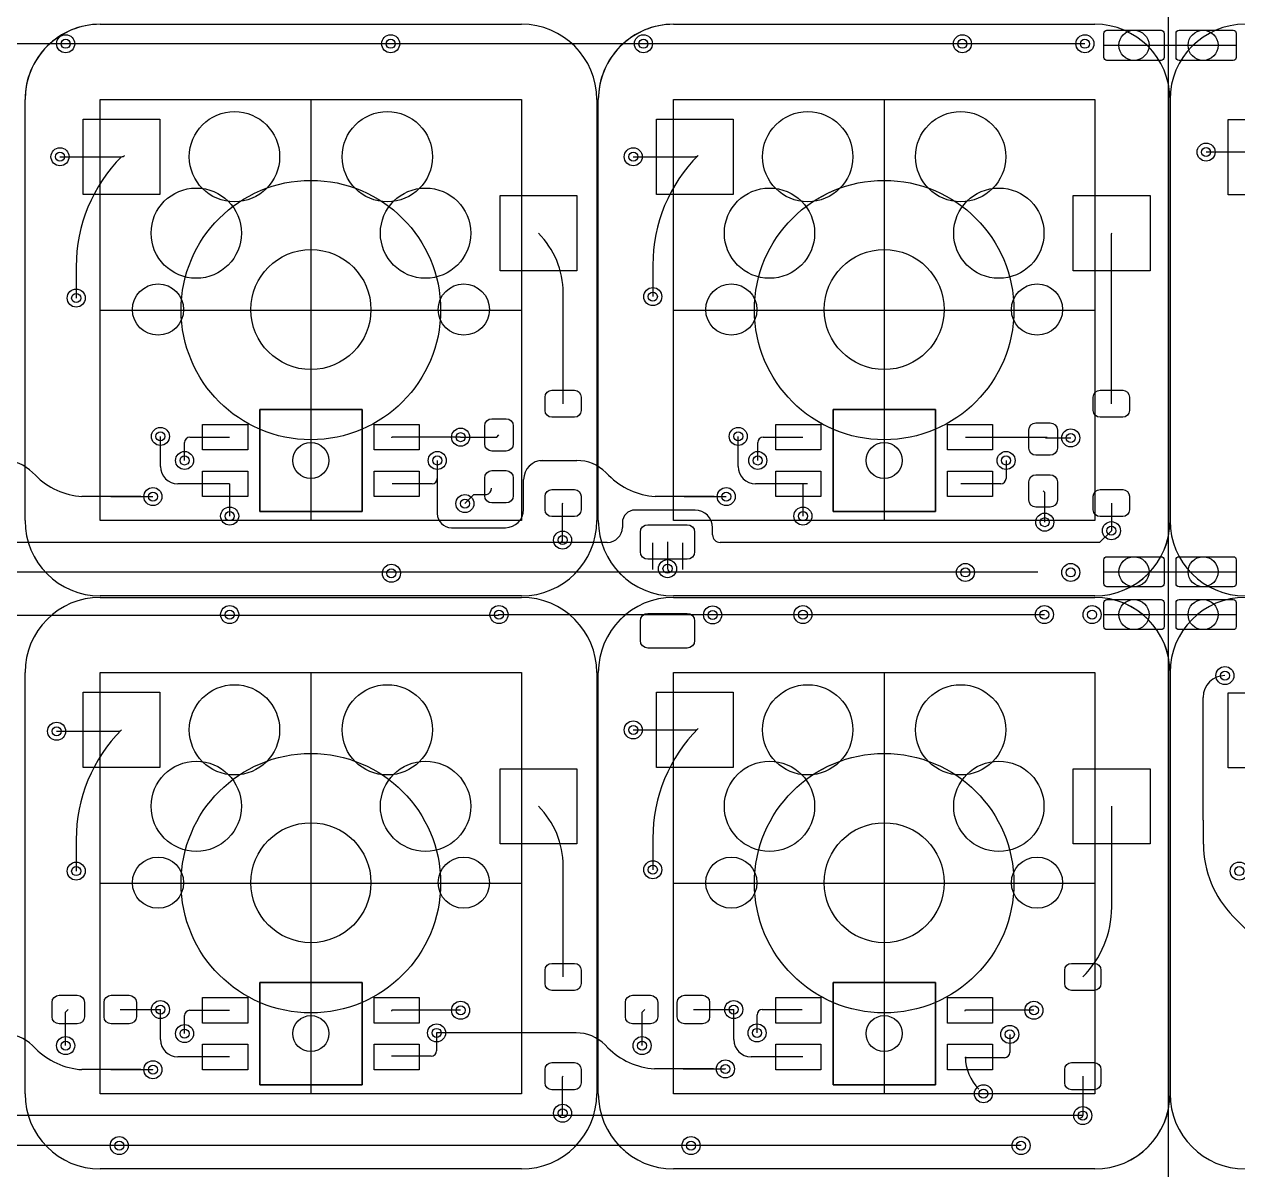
# Model space of a CAD drawing. Header units: millimetres. Extents: x -171 to 83, y -111 to 20.
# Drawn here: x -47.57 to -7.25, y -47.63 to -9.55 of the extents above; entities that cross this region are included whole.
import ezdxf

# ---------------------------------------------------------------- set-up
doc = ezdxf.new("R2010")
doc.units = ezdxf.units.MM
for name, color, linetype, lineweight, true_color in [('livello 4', 18, 'Continuous', 25, 0x000000), ('livello 5', 18, 'Continuous', 25, 0x000000), ('livello 6', 18, 'Continuous', 25, 0x000000), ('livello 7', 1, 'Continuous', 25, 0xff0000)]:
    doc.layers.add(name, color=color, linetype=linetype, lineweight=lineweight, true_color=true_color)

msp = doc.modelspace()

# ---------------------------------------------------------------- linework, layer by layer
at = {"layer": 'livello 4', "color": 133, "true_color": 0x37cbcb, "flags": 128}
for points in [[(-9.3, -9.85005), (-9.2924, -9.81175), (-9.2707, -9.77935), (-9.2383, -9.75765), (-9.2, -9.75005), (-7.4, -9.75005), (-7.3617, -9.75765), (-7.3293, -9.77935), (-7.3076, -9.81175), (-7.3, -9.85005), (-7.3, -10.65005), (-7.3076, -10.68835), (-7.3293, -10.72075), (-7.3617, -10.74245), (-7.4, -10.75005), (-9.2, -10.75005), (-9.2383, -10.74245), (-9.2707, -10.72075), (-9.2924, -10.68835), (-9.3, -10.65005), (-9.3, -9.85005)], [(-5.015, -12.72015), (-5.015, -15.22025), (-7.565, -15.22025), (-7.565, -12.72015), (-5.015, -12.72015)], [(-6.7004, -13.80015), (-8.3, -13.80015)], [(-9.3, -27.35005), (-9.2924, -27.31175), (-9.2707, -27.27935), (-9.2383, -27.25765), (-9.2, -27.25005), (-7.4, -27.25005), (-7.3617, -27.25765), (-7.3293, -27.27935), (-7.3076, -27.31175), (-7.3, -27.35005), (-7.3, -28.15005), (-7.3076, -28.18835), (-7.3293, -28.22075), (-7.3617, -28.24245), (-7.4, -28.25005), (-9.2, -28.25005), (-9.2383, -28.24245), (-9.2707, -28.22075), (-9.2924, -28.18835), (-9.3, -28.15005), (-9.3, -27.35005)], [(-9.3, -28.77285), (-9.2924, -28.73465), (-9.2707, -28.70215), (-9.2383, -28.68055), (-9.2, -28.67285), (-7.4, -28.67285), (-7.3617, -28.68055), (-7.3293, -28.70215), (-7.3076, -28.73465), (-7.3, -28.77285), (-7.3, -29.57285), (-7.3076, -29.61115), (-7.3293, -29.64355), (-7.3617, -29.66525), (-7.4, -29.67285), (-9.2, -29.67285), (-9.2383, -29.66525), (-9.2707, -29.64355), (-9.2924, -29.61115), (-9.3, -29.57285), (-9.3, -28.77285)], [(-5.015, -31.77035), (-5.015, -34.27035), (-7.565, -34.27035), (-7.565, -31.77035), (-5.015, -31.77035)], [(-8.4, -36.00005), (-8.4, -31.92455)], [(-8.3921, -36.80005), (-8.3921, -36.00795)], [(-6.4, -40.20005), (-7.3966, -39.20345)]]:
    msp.add_lwpolyline(points, dxfattribs=at)
for points in [[(-7.6755, -31.20005, 0.41421356), (-8.4, -31.92455)], [(-8.3921, -36.00795, 0.41421356), (-8.4, -36.00005)], [(-8.3921, -36.80005, 0.19890669), (-7.3966, -39.20345)]]:
    msp.add_lwpolyline(points, format="xyb", dxfattribs=at)
at = {"layer": 'livello 4', "color": 250, "true_color": 0x121212}
for centre in [(-8.3, -13.80015), (-7.6755, -31.20005), (-7.2, -37.70005)]:
    msp.add_circle(centre, 0.3, dxfattribs=at)
at = {"layer": 'livello 4', "color": 18, "true_color": 0x000000}
for centre in [(-8.3, -13.80015), (-7.6755, -31.20005), (-7.2, -37.70005)]:
    msp.add_circle(centre, 0.15, dxfattribs=at)
at = {"layer": 'livello 5', "color": 250, "true_color": 0x3d3d3d, "flags": 128}
for points in [[(-45.048, -9.5502, 0.41422528), (-47.548, -12.0501)], [(-45.048, -9.5503, 0.41421356), (-47.548, -12.0503)], [(-28.5491, -12.0501, 0.41421356), (-31.049, -9.5502)], [(-28.549, -12.0503, 0.41421356), (-31.049, -9.5503)], [(-25.9985, -9.5503, 0.41421356), (-28.4985, -12.0503)], [(-25.998, -9.5502, 0.41422528), (-28.498, -12.0501)], [(-25.998, -9.5503, 0.41421356), (-28.498, -12.0503)], [(-9.4995, -12.0503, 0.41421356), (-11.9995, -9.5503)], [(-6.9995, -9.5503, 0.41421356), (-9.4995, -12.0503)], [(-47.548, -26.05, 0.41421356), (-45.048, -28.55)], [(-31.049, -28.55, 0.41421356), (-28.549, -26.05)], [(-28.4985, -26.05, 0.41421356), (-25.9985, -28.55)], [(-28.498, -26.05, 0.41421356), (-25.998, -28.55)], [(-11.9995, -28.55, 0.41421356), (-9.4995, -26.05)], [(-11.999, -28.55, 0.41421356), (-9.499, -26.05)], [(-9.4995, -26.05, 0.41421356), (-6.9995, -28.55)], [(-45.048, -28.6003, 0.41421356), (-47.548, -31.1003)], [(-45.048, -28.6003, 0.41421356), (-47.548, -31.1003)], [(-28.549, -31.1003, 0.41421356), (-31.049, -28.6003)], [(-28.549, -31.1003, 0.41421356), (-31.049, -28.6003)], [(-25.9985, -28.6003, 0.41421356), (-28.4985, -31.1003)], [(-25.998, -28.6003, 0.41421356), (-28.498, -31.1003)], [(-25.998, -28.6003, 0.41421356), (-28.498, -31.1003)], [(-9.4995, -31.1003, 0.41421356), (-11.9995, -28.6003)], [(-9.499, -31.1003, 0.41421356), (-11.999, -28.6003)], [(-9.499, -31.1003, 0.41421356), (-11.999, -28.6003)], [(-6.9995, -28.6003, 0.41421356), (-9.4995, -31.1003)], [(-47.548, -45.1, 0.41421356), (-45.048, -47.6)], [(-31.049, -47.6, 0.41421356), (-28.549, -45.1)], [(-28.4985, -45.1, 0.41421356), (-25.9985, -47.6)], [(-28.498, -45.1, 0.41421356), (-25.998, -47.6)], [(-11.9995, -47.6, 0.41421356), (-9.4995, -45.1)], [(-11.999, -47.6, 0.41421356), (-9.499, -45.1)], [(-9.4995, -45.1, 0.41421356), (-6.9995, -47.6)]]:
    msp.add_lwpolyline(points, format="xyb", dxfattribs=at)
for points in [[(-45.048, -9.5503), (-31.049, -9.5503)], [(-25.9985, -9.5503), (-11.9995, -9.5503)], [(-25.998, -9.5503), (-11.999, -9.5503)], [(-47.548, -26.05), (-47.548, -12.0503)], [(-45.048, -12.0501), (-31.049, -12.0501)], [(-45.048, -12.0503), (-31.049, -12.0503)], [(-45.048, -26.05), (-45.048, -12.0503)], [(-38.0485, -12.0501), (-38.0485, -26.0501)], [(-31.049, -12.0503), (-31.049, -26.05)], [(-28.549, -12.0503), (-28.549, -26.05)], [(-28.4985, -26.05), (-28.4985, -12.0503)], [(-28.498, -26.05), (-28.498, -12.0503)], [(-25.9985, -26.05), (-25.9985, -12.0503)], [(-25.9985, -12.0503), (-11.9995, -12.0503)], [(-25.998, -12.0501), (-11.999, -12.0501)], [(-25.998, -26.05), (-25.998, -12.0503)], [(-25.998, -12.0503), (-11.999, -12.0503)], [(-18.999, -12.0501), (-18.999, -26.0501)], [(-18.9985, -12.0501), (-18.9985, -26.0501)], [(-11.9995, -12.0503), (-11.9995, -26.05)], [(-11.999, -12.0503), (-11.999, -26.05)], [(-9.4995, -12.0503), (-9.4995, -26.05)], [(-9.4995, -26.05), (-9.4995, -12.0503)], [(-9.499, -12.0503), (-9.499, -26.05)], [(-45.048, -19.0501), (-31.049, -19.0501)], [(-45.048, -19.0501), (-31.049, -19.0501)], [(-25.9985, -19.0501), (-11.9995, -19.0501)], [(-25.998, -19.0501), (-11.999, -19.0501)], [(-25.998, -19.0501), (-11.999, -19.0501)], [(-31.049, -26.05), (-45.048, -26.05)], [(-11.9995, -26.05), (-25.9985, -26.05)], [(-11.999, -26.05), (-25.998, -26.05)], [(-31.049, -28.55), (-45.048, -28.55)], [(-45.048, -28.6003), (-31.049, -28.6003)], [(-45.048, -28.6003), (-31.049, -28.6003)], [(-11.9995, -28.55), (-25.9985, -28.55)], [(-25.9985, -28.6003), (-11.9995, -28.6003)], [(-11.999, -28.55), (-25.998, -28.55)], [(-25.998, -28.6003), (-11.999, -28.6003)], [(-25.998, -28.6003), (-11.999, -28.6003)], [(-47.548, -45.1), (-47.548, -31.1003)], [(-45.048, -31.1003), (-31.049, -31.1003)], [(-45.048, -45.1), (-45.048, -31.1003)], [(-45.048, -31.1003), (-31.049, -31.1003)], [(-38.0485, -31.1003), (-38.0485, -45.1003)], [(-31.049, -31.1003), (-31.049, -45.1)], [(-28.549, -31.1003), (-28.549, -45.1)], [(-28.4985, -45.1), (-28.4985, -31.1003)], [(-28.498, -45.1), (-28.498, -31.1003)], [(-25.9985, -45.1), (-25.9985, -31.1003)], [(-25.9985, -31.1003), (-11.9995, -31.1003)], [(-25.998, -31.1003), (-11.999, -31.1003)], [(-25.998, -45.1), (-25.998, -31.1003)], [(-25.998, -31.1003), (-11.999, -31.1003)], [(-18.999, -31.1003), (-18.999, -45.1003)], [(-18.9985, -31.1003), (-18.9985, -45.1003)], [(-11.9995, -31.1003), (-11.9995, -45.1)], [(-11.999, -31.1003), (-11.999, -45.1)], [(-9.4995, -45.1), (-9.4995, -31.1003)], [(-9.4995, -31.1003), (-9.4995, -45.1)], [(-9.499, -31.1003), (-9.499, -45.1)], [(-45.048, -38.1003), (-31.049, -38.1003)], [(-45.048, -38.1003), (-31.049, -38.1003)], [(-25.9985, -38.1003), (-11.9995, -38.1003)], [(-25.998, -38.1003), (-11.999, -38.1003)], [(-25.998, -38.1003), (-11.999, -38.1003)], [(-31.049, -45.1), (-45.048, -45.1)], [(-11.9995, -45.1), (-25.9985, -45.1)], [(-11.999, -45.1), (-25.998, -45.1)], [(-31.049, -47.6), (-45.048, -47.6)], [(-11.9995, -47.6), (-25.9985, -47.6)], [(-11.999, -47.6), (-25.998, -47.6)]]:
    msp.add_lwpolyline(points, dxfattribs=at)
at = {"layer": 'livello 5', "color": 250, "true_color": 0x2f2d31, "flags": 128}
for points in [[(-39.7485, -22.3502), (-36.3485, -22.3502)], [(-39.7485, -25.7501), (-39.7485, -22.3502)], [(-36.3485, -22.3502), (-39.7485, -22.3502)], [(-39.7485, -22.3502), (-39.7485, -25.7501)], [(-36.3485, -22.3502), (-36.3485, -25.7501)], [(-36.3485, -25.7501), (-36.3485, -22.3502)], [(-20.6985, -22.3502), (-17.2985, -22.3502)], [(-20.6985, -25.7501), (-20.6985, -22.3502)], [(-17.2985, -22.3502), (-20.6985, -22.3502)], [(-20.6985, -22.3502), (-20.6985, -25.7501)], [(-17.2985, -22.3502), (-17.2985, -25.7501)], [(-17.2985, -25.7501), (-17.2985, -22.3502)], [(-36.3485, -25.7501), (-39.7485, -25.7501)], [(-39.7485, -25.7501), (-36.3485, -25.7501)], [(-17.2985, -25.7501), (-20.6985, -25.7501)], [(-20.6985, -25.7501), (-17.2985, -25.7501)], [(-39.7485, -44.8003), (-39.7485, -41.4003)], [(-39.7485, -41.4003), (-36.3485, -41.4003)], [(-36.3485, -41.4003), (-39.7485, -41.4003)], [(-39.7485, -41.4003), (-39.7485, -44.8003)], [(-36.3485, -41.4003), (-36.3485, -44.8003)], [(-36.3485, -44.8003), (-36.3485, -41.4003)], [(-20.6985, -44.8003), (-20.6985, -41.4003)], [(-20.6985, -41.4003), (-17.2985, -41.4003)], [(-17.2985, -41.4003), (-20.6985, -41.4003)], [(-20.6985, -41.4003), (-20.6985, -44.8003)], [(-17.2985, -41.4003), (-17.2985, -44.8003)], [(-17.2985, -44.8003), (-17.2985, -41.4003)], [(-36.3485, -44.8003), (-39.7485, -44.8003)], [(-39.7485, -44.8003), (-36.3485, -44.8003)], [(-17.2985, -44.8003), (-20.6985, -44.8003)], [(-20.6985, -44.8003), (-17.2985, -44.8003)]]:
    msp.add_lwpolyline(points, dxfattribs=at)
at = {"layer": 'livello 5', "color": 250, "true_color": 0x3d3d3d}
for centre in [(-38.0485, -19.0501), (-18.999, -19.0501), (-18.9985, -19.0501), (-38.0485, -38.1003), (-18.999, -38.1003), (-18.9985, -38.1003)]:
    msp.add_circle(centre, 4.3114, dxfattribs=at)
at = {"layer": 'livello 6', "color": 133, "true_color": 0x37cbcb, "flags": 128}
for points in [[(-11.6985, -9.85), (-11.6909, -9.8117), (-11.6693, -9.7793), (-11.6368, -9.7576), (-11.5985, -9.75), (-9.7985, -9.75), (-9.7603, -9.7576), (-9.7278, -9.7793), (-9.7062, -9.8117), (-9.6985, -9.85), (-9.6985, -10.65), (-9.7062, -10.6883), (-9.7278, -10.7207), (-9.7603, -10.7424), (-9.7985, -10.75), (-11.5985, -10.75), (-11.6368, -10.7424), (-11.6693, -10.7207), (-11.6909, -10.6883), (-11.6985, -10.65), (-11.6985, -9.85)], [(-12.3302, -10.2), (-103.2985, -10.2)], [(-43.0635, -12.7037), (-43.0635, -15.2037), (-45.6135, -15.2037), (-45.6135, -12.7037), (-43.0635, -12.7037)], [(-24.0135, -12.7037), (-24.0135, -15.2037), (-26.5635, -15.2037), (-26.5635, -12.7037), (-24.0135, -12.7037)], [(-46.3866, -13.9537), (-44.3385, -13.9537)], [(-27.3366, -13.9537), (-25.2885, -13.9537)], [(-29.2135, -15.2436), (-29.2135, -17.7436), (-31.7635, -17.7436), (-31.7635, -15.2436), (-29.2135, -15.2436)], [(-10.1635, -15.2436), (-10.1635, -17.7436), (-12.7135, -17.7436), (-12.7135, -15.2436), (-10.1635, -15.2436)], [(-11.4485, -22.1648), (-11.4485, -16.5178)], [(-45.8485, -17.5991), (-45.8485, -18.6502)], [(-26.6866, -17.5528), (-26.6866, -18.6038)], [(-29.6672, -22.1648), (-29.6672, -18.4765)], [(-29.2922, -21.7148), (-29.2061, -21.7319), (-29.1331, -21.7807), (-29.0844, -21.8537), (-29.0672, -21.9398), (-29.0672, -22.3898), (-29.0844, -22.4759), (-29.1331, -22.5489), (-29.2061, -22.5976), (-29.2922, -22.6148), (-30.0422, -22.6148), (-30.1283, -22.5976), (-30.2013, -22.5489), (-30.2501, -22.4759), (-30.2672, -22.3898), (-30.2672, -21.9398), (-30.2501, -21.8537), (-30.2013, -21.7807), (-30.1283, -21.7319), (-30.0422, -21.7148), (-29.2922, -21.7148)], [(-11.0735, -21.7148), (-10.9874, -21.7319), (-10.9144, -21.7807), (-10.8657, -21.8537), (-10.8485, -21.9398), (-10.8485, -22.3898), (-10.8657, -22.4759), (-10.9144, -22.5489), (-10.9874, -22.5976), (-11.0735, -22.6148), (-11.8235, -22.6148), (-11.9097, -22.5976), (-11.9826, -22.5489), (-12.0314, -22.4759), (-12.0485, -22.3898), (-12.0485, -21.9398), (-12.0314, -21.8537), (-11.9826, -21.7807), (-11.9097, -21.7319), (-11.8235, -21.7148), (-11.0735, -21.7148)], [(-41.6485, -23.7001), (-41.6485, -22.8502), (-40.1485, -22.8502), (-40.1485, -23.7001), (-41.6485, -23.7001)], [(-35.9485, -23.7001), (-35.9485, -22.8502), (-34.4485, -22.8502), (-34.4485, -23.7001), (-35.9485, -23.7001)], [(-31.561, -22.6625), (-31.4702, -22.6806), (-31.3931, -22.7321), (-31.3416, -22.8091), (-31.3235, -22.9), (-31.3235, -23.5), (-31.3416, -23.5909), (-31.3931, -23.6679), (-31.4702, -23.7194), (-31.561, -23.7375), (-32.036, -23.7375), (-32.1269, -23.7194), (-32.204, -23.6679), (-32.2555, -23.5909), (-32.2735, -23.5), (-32.2735, -22.9), (-32.2555, -22.8091), (-32.204, -22.7321), (-32.1269, -22.6806), (-32.036, -22.6625), (-31.561, -22.6625)], [(-22.5985, -23.7001), (-22.5985, -22.8502), (-21.0985, -22.8502), (-21.0985, -23.7001), (-22.5985, -23.7001)], [(-16.8985, -23.7001), (-16.8985, -22.8502), (-15.3985, -22.8502), (-15.3985, -23.7001), (-16.8985, -23.7001)], [(-13.4797, -22.8001), (-13.3888, -22.8181), (-13.3118, -22.8696), (-13.2603, -22.9467), (-13.2422, -23.0376), (-13.2422, -23.6376), (-13.2603, -23.7284), (-13.3118, -23.8055), (-13.3888, -23.857), (-13.4797, -23.8751), (-13.9547, -23.8751), (-14.0456, -23.857), (-14.1226, -23.8055), (-14.1741, -23.7284), (-14.1922, -23.6376), (-14.1922, -23.0376), (-14.1741, -22.9467), (-14.1226, -22.8696), (-14.0456, -22.8181), (-13.9547, -22.8001), (-13.4797, -22.8001)], [(-43.0485, -24.2501), (-43.0485, -23.2501)], [(-42.0735, -23.2751), (-40.7485, -23.2751)], [(-33.0735, -23.2751), (-35.3485, -23.2751)], [(-33.0735, -23.2751), (-31.8737, -23.2751)], [(-31.8737, -23.2751), (-31.7985, -23.2)], [(-23.8485, -24.2501), (-23.8485, -23.2501)], [(-23.0235, -23.2751), (-21.6985, -23.2751)], [(-16.2985, -23.2751), (-13.5861, -23.2751)], [(-16.2985, -23.2751), (-13.7172, -23.2751)], [(-13.6427, -23.2997), (-12.7985, -23.2997)], [(-42.2485, -24.0501), (-42.2485, -23.4501)], [(-23.1985, -24.0501), (-23.1985, -23.4501)], [(-33.8485, -24.0501), (-33.8485, -24.6501)], [(-30.4302, -24.0557), (-29.2197, -24.0557)], [(-14.9485, -24.0501), (-14.9485, -24.6501)], [(-47.2057, -24.543), (-47.2985, -24.4501)], [(-41.6485, -25.2501), (-41.6485, -24.4001), (-40.1485, -24.4001), (-40.1485, -25.2501), (-41.6485, -25.2501)], [(-35.9485, -25.2501), (-35.9485, -24.4001), (-34.4485, -24.4001), (-34.4485, -25.2501), (-35.9485, -25.2501)], [(-31.561, -24.3875), (-31.4702, -24.4056), (-31.3931, -24.4571), (-31.3416, -24.5341), (-31.3235, -24.625), (-31.3235, -25.225), (-31.3416, -25.3159), (-31.3931, -25.3929), (-31.4702, -25.4444), (-31.561, -25.4625), (-32.036, -25.4625), (-32.1269, -25.4444), (-32.204, -25.3929), (-32.2555, -25.3159), (-32.2735, -25.225), (-32.2735, -24.625), (-32.2555, -24.5341), (-32.204, -24.4571), (-32.1269, -24.4056), (-32.036, -24.3875), (-31.561, -24.3875)], [(-28.1557, -24.543), (-28.2485, -24.4501)], [(-22.5985, -25.2501), (-22.5985, -24.4001), (-21.0985, -24.4001), (-21.0985, -25.2501), (-22.5985, -25.2501)], [(-16.8985, -25.2501), (-16.8985, -24.4001), (-15.3985, -24.4001), (-15.3985, -25.2501), (-16.8985, -25.2501)], [(-13.4797, -24.5251), (-13.3888, -24.5431), (-13.3118, -24.5946), (-13.2603, -24.6717), (-13.2422, -24.7626), (-13.2422, -25.3626), (-13.2603, -25.4534), (-13.3118, -25.5305), (-13.3888, -25.582), (-13.4797, -25.6001), (-13.9547, -25.6001), (-14.0456, -25.582), (-14.1226, -25.5305), (-14.1741, -25.4534), (-14.1922, -25.3626), (-14.1922, -24.7626), (-14.1741, -24.6717), (-14.1226, -24.5946), (-14.0456, -24.5431), (-13.9547, -24.5251), (-13.4797, -24.5251)], [(-40.7485, -24.8251), (-42.4735, -24.8251)], [(-40.7485, -24.8251), (-40.7485, -25.9)], [(-34.0235, -24.8251), (-35.3485, -24.8251)], [(-33.8485, -24.6501), (-33.8485, -25.8149)], [(-30.9802, -25.6832), (-30.9802, -24.6832)], [(-21.5485, -24.8251), (-23.2735, -24.8251)], [(-21.6985, -24.8251), (-21.6985, -25.9)], [(-15.1235, -24.8251), (-16.4485, -24.8251)], [(-44.6985, -25.2478), (-45.6566, -25.2478)], [(-44.6985, -25.2478), (-43.3042, -25.2478)], [(-43.7009, -25.2478), (-44.6985, -25.2478)], [(-43.6985, -25.2501), (-43.7009, -25.2478)], [(-32.9302, -25.4835), (-32.6293, -25.1826)], [(-32.6293, -25.1826), (-32.209, -25.1826)], [(-29.2922, -25.0148), (-29.2061, -25.0319), (-29.1331, -25.0807), (-29.0844, -25.1537), (-29.0672, -25.2398), (-29.0672, -25.6898), (-29.0844, -25.7759), (-29.1331, -25.8489), (-29.2061, -25.8976), (-29.2922, -25.9148), (-30.0422, -25.9148), (-30.1283, -25.8976), (-30.2013, -25.8489), (-30.2501, -25.7759), (-30.2672, -25.6898), (-30.2672, -25.2398), (-30.2501, -25.1537), (-30.2013, -25.0807), (-30.1283, -25.0319), (-30.0422, -25.0148), (-29.2922, -25.0148)], [(-25.6485, -25.2478), (-26.6066, -25.2478)], [(-24.6509, -25.2478), (-25.6485, -25.2478)], [(-25.6485, -25.2478), (-24.2542, -25.2478)], [(-24.6485, -25.2501), (-24.6509, -25.2478)], [(-13.661, -25.1188), (-13.7172, -25.0626)], [(-13.661, -26.1), (-13.661, -25.1188)], [(-11.0735, -25.0148), (-10.9874, -25.0319), (-10.9144, -25.0807), (-10.8657, -25.1537), (-10.8485, -25.2398), (-10.8485, -25.6898), (-10.8657, -25.7759), (-10.9144, -25.8489), (-10.9874, -25.8976), (-11.0735, -25.9148), (-11.8235, -25.9148), (-11.9097, -25.8976), (-11.9826, -25.8489), (-12.0314, -25.7759), (-12.0485, -25.6898), (-12.0485, -25.2398), (-12.0314, -25.1537), (-11.9826, -25.0807), (-11.9097, -25.0319), (-11.8235, -25.0148), (-11.0735, -25.0148)], [(-29.6859, -25.4835), (-29.6672, -25.4648)], [(-29.6859, -26.6955), (-29.6859, -25.4835)], [(-25.2842, -25.6978), (-27.2805, -25.6978)], [(-11.4485, -25.4648), (-11.4485, -26.3835)], [(-27.6986, -26.1159), (-27.6985, -26.2728)], [(-25.5485, -26.1835), (-25.4529, -26.2025), (-25.3718, -26.2567), (-25.3176, -26.3378), (-25.2985, -26.4335), (-25.2985, -27.0835), (-25.3176, -27.1792), (-25.3718, -27.2603), (-25.4529, -27.3145), (-25.5485, -27.3335), (-26.8485, -27.3335), (-26.9442, -27.3145), (-27.0253, -27.2603), (-27.0795, -27.1792), (-27.0985, -27.0835), (-27.0985, -26.4335), (-27.0795, -26.3378), (-27.0253, -26.2567), (-26.9442, -26.2025), (-26.8485, -26.1835), (-25.5485, -26.1835)], [(-33.3802, -26.2832), (-31.5802, -26.2832)], [(-24.6985, -26.5228), (-24.6985, -26.2835)], [(-11.4485, -26.3835), (-11.8379, -26.7728)], [(-28.1985, -26.7728), (-104.2985, -26.7728)], [(-26.6985, -26.7835), (-26.6985, -27.6707)], [(-26.1985, -26.7585), (-26.1985, -27.6457)], [(-25.6985, -26.7835), (-25.6985, -27.6707)], [(-11.8379, -26.7728), (-24.4485, -26.7728)], [(-11.6985, -27.35), (-11.6909, -27.3117), (-11.6693, -27.2793), (-11.6368, -27.2576), (-11.5985, -27.25), (-9.7985, -27.25), (-9.7603, -27.2576), (-9.7278, -27.2793), (-9.7062, -27.3117), (-9.6985, -27.35), (-9.6985, -28.15), (-9.7062, -28.1883), (-9.7278, -28.2207), (-9.7603, -28.2424), (-9.7985, -28.25), (-11.5985, -28.25), (-11.6368, -28.2424), (-11.6693, -28.2207), (-11.6909, -28.1883), (-11.6985, -28.15), (-11.6985, -27.35)], [(-106.2985, -27.7457), (-26.0985, -27.7457)], [(-26.0985, -27.7457), (-13.8982, -27.7457)], [(-13.8982, -27.7457), (-13.8939, -27.75)], [(-11.6985, -28.7728), (-11.6909, -28.7346), (-11.6693, -28.7021), (-11.6368, -28.6805), (-11.5985, -28.6728), (-9.7985, -28.6728), (-9.7603, -28.6805), (-9.7278, -28.7021), (-9.7062, -28.7346), (-9.6985, -28.7728), (-9.6985, -29.5728), (-9.7062, -29.6111), (-9.7278, -29.6435), (-9.7603, -29.6652), (-9.7985, -29.6728), (-11.5985, -29.6728), (-11.6368, -29.6652), (-11.6693, -29.6435), (-11.6909, -29.6111), (-11.6985, -29.5728), (-11.6985, -28.7728)], [(-31.8257, -29.2), (-105.1985, -29.2)], [(-31.7985, -29.1728), (-31.8257, -29.2)], [(-31.7985, -29.1728), (-21.6985, -29.1728)], [(-25.5485, -29.1335), (-25.4529, -29.1525), (-25.3718, -29.2067), (-25.3176, -29.2878), (-25.2985, -29.3835), (-25.2985, -30.0335), (-25.3176, -30.1292), (-25.3718, -30.2103), (-25.4529, -30.2645), (-25.5485, -30.2835), (-26.8485, -30.2835), (-26.9442, -30.2645), (-27.0253, -30.2103), (-27.0795, -30.1292), (-27.0985, -30.0335), (-27.0985, -29.3835), (-27.0795, -29.2878), (-27.0253, -29.2067), (-26.9442, -29.1525), (-26.8485, -29.1335), (-25.5485, -29.1335)], [(-21.6985, -29.1728), (-13.6731, -29.1728)], [(-43.0635, -31.7538), (-43.0635, -34.2538), (-45.6135, -34.2538), (-45.6135, -31.7538), (-43.0635, -31.7538)], [(-24.0135, -31.7538), (-24.0135, -34.2538), (-26.5635, -34.2538), (-26.5635, -31.7538), (-24.0135, -31.7538)], [(-46.4985, -33.0501), (-44.4504, -33.0501)], [(-27.3366, -33.0038), (-25.2885, -33.0038)], [(-29.2135, -34.2938), (-29.2135, -36.7938), (-31.7635, -36.7938), (-31.7635, -34.2938), (-29.2135, -34.2938)], [(-10.1635, -34.2938), (-10.1635, -36.7938), (-12.7135, -36.7938), (-12.7135, -34.2938), (-10.1635, -34.2938)], [(-11.4385, -38.8973), (-11.4385, -35.5438)], [(-45.8485, -36.6493), (-45.8485, -37.7003)], [(-26.6866, -36.6029), (-26.6866, -37.6539)], [(-29.6672, -41.2149), (-29.6672, -37.5266)], [(-29.2922, -40.7649), (-29.2061, -40.782), (-29.1331, -40.8308), (-29.0844, -40.9038), (-29.0672, -40.9899), (-29.0672, -41.4399), (-29.0844, -41.526), (-29.1331, -41.599), (-29.2061, -41.6478), (-29.2922, -41.6649), (-30.0422, -41.6649), (-30.1283, -41.6478), (-30.2013, -41.599), (-30.2501, -41.526), (-30.2672, -41.4399), (-30.2672, -40.9899), (-30.2501, -40.9038), (-30.2013, -40.8308), (-30.1283, -40.782), (-30.0422, -40.7649), (-29.2922, -40.7649)], [(-12.0235, -40.7649), (-11.9374, -40.782), (-11.8644, -40.8308), (-11.8157, -40.9038), (-11.7985, -40.9899), (-11.7985, -41.4399), (-11.8157, -41.526), (-11.8644, -41.599), (-11.9374, -41.6478), (-12.0235, -41.6649), (-12.7735, -41.6649), (-12.8597, -41.6478), (-12.9326, -41.599), (-12.9814, -41.526), (-12.9985, -41.4399), (-12.9985, -40.9899), (-12.9814, -40.9038), (-12.9326, -40.8308), (-12.8597, -40.782), (-12.7735, -40.7649), (-12.0235, -40.7649)], [(-45.5735, -42.5378), (-45.5916, -42.6287), (-45.6431, -42.7057), (-45.7202, -42.7572), (-45.811, -42.7753), (-46.411, -42.7753), (-46.5019, -42.7572), (-46.579, -42.7057), (-46.6305, -42.6287), (-46.6485, -42.5378), (-46.6485, -42.0628), (-46.6305, -41.9719), (-46.579, -41.8949), (-46.5019, -41.8434), (-46.411, -41.8253), (-45.811, -41.8253), (-45.7202, -41.8434), (-45.6431, -41.8949), (-45.5916, -41.9719), (-45.5735, -42.0628), (-45.5735, -42.5378)], [(-43.8485, -42.5378), (-43.8666, -42.6287), (-43.9181, -42.7057), (-43.9952, -42.7572), (-44.086, -42.7753), (-44.686, -42.7753), (-44.7769, -42.7572), (-44.854, -42.7057), (-44.9055, -42.6287), (-44.9235, -42.5378), (-44.9235, -42.0628), (-44.9055, -41.9719), (-44.854, -41.8949), (-44.7769, -41.8434), (-44.686, -41.8253), (-44.086, -41.8253), (-43.9952, -41.8434), (-43.9181, -41.8949), (-43.8666, -41.9719), (-43.8485, -42.0628), (-43.8485, -42.5378)], [(-40.1485, -41.9003), (-40.1485, -42.7503), (-41.6485, -42.7503), (-41.6485, -41.9003), (-40.1485, -41.9003)], [(-34.4485, -41.9003), (-34.4485, -42.7503), (-35.9485, -42.7503), (-35.9485, -41.9003), (-34.4485, -41.9003)], [(-26.5235, -42.5378), (-26.5416, -42.6287), (-26.5931, -42.7057), (-26.6702, -42.7572), (-26.761, -42.7753), (-27.361, -42.7753), (-27.4519, -42.7572), (-27.529, -42.7057), (-27.5805, -42.6287), (-27.5985, -42.5378), (-27.5985, -42.0628), (-27.5805, -41.9719), (-27.529, -41.8949), (-27.4519, -41.8434), (-27.361, -41.8253), (-26.761, -41.8253), (-26.6702, -41.8434), (-26.5931, -41.8949), (-26.5416, -41.9719), (-26.5235, -42.0628), (-26.5235, -42.5378)], [(-24.7985, -42.5378), (-24.8166, -42.6287), (-24.8681, -42.7057), (-24.9452, -42.7572), (-25.036, -42.7753), (-25.636, -42.7753), (-25.7269, -42.7572), (-25.804, -42.7057), (-25.8555, -42.6287), (-25.8735, -42.5378), (-25.8735, -42.0628), (-25.8555, -41.9719), (-25.804, -41.8949), (-25.7269, -41.8434), (-25.636, -41.8253), (-25.036, -41.8253), (-24.9452, -41.8434), (-24.8681, -41.8949), (-24.8166, -41.9719), (-24.7985, -42.0628), (-24.7985, -42.5378)], [(-21.0985, -41.9003), (-21.0985, -42.7503), (-22.5985, -42.7503), (-22.5985, -41.9003), (-21.0985, -41.9003)], [(-15.3985, -41.9003), (-15.3985, -42.7503), (-16.8985, -42.7503), (-16.8985, -41.9003), (-15.3985, -41.9003)], [(-46.1985, -42.3878), (-46.111, -42.3003)], [(-44.386, -42.3003), (-43.0485, -42.3003)], [(-43.0485, -43.3003), (-43.0485, -42.3003)], [(-42.0735, -42.3253), (-40.7485, -42.3253)], [(-33.0735, -42.3253), (-35.3485, -42.3253)], [(-27.0424, -42.3878), (-26.9549, -42.3003)], [(-25.336, -42.3003), (-23.9985, -42.3003)], [(-23.9985, -43.3003), (-23.9985, -42.3003)], [(-23.0485, -42.3003), (-21.7235, -42.3003)], [(-14.0235, -42.3253), (-16.2985, -42.3253)], [(-46.1985, -43.5), (-46.1985, -42.3878)], [(-42.2485, -43.1003), (-42.2485, -42.5003)], [(-27.0424, -43.5), (-27.0424, -42.3878)], [(-23.2235, -43.0753), (-23.2235, -42.4753)], [(-29.2392, -43.0753), (-33.8735, -43.0753)], [(-33.8735, -43.0753), (-33.8735, -43.6753)], [(-14.8235, -43.1253), (-14.8235, -43.7253)], [(-47.2057, -43.5932), (-47.2985, -43.5003)], [(-40.1485, -43.4503), (-40.1485, -44.3003), (-41.6485, -44.3003), (-41.6485, -43.4503), (-40.1485, -43.4503)], [(-34.4485, -43.4503), (-34.4485, -44.3003), (-35.9485, -44.3003), (-35.9485, -43.4503), (-34.4485, -43.4503)], [(-28.1807, -43.5682), (-28.2735, -43.4753)], [(-21.0985, -43.4503), (-21.0985, -44.3003), (-22.5985, -44.3003), (-22.5985, -43.4503), (-21.0985, -43.4503)], [(-15.3985, -43.4503), (-15.3985, -44.3003), (-16.8985, -44.3003), (-16.8985, -43.4503), (-15.3985, -43.4503)], [(-40.7485, -43.8753), (-42.4735, -43.8753)], [(-34.0485, -43.8503), (-35.3735, -43.8503)], [(-21.6985, -43.8753), (-23.4235, -43.8753)], [(-14.9985, -43.9003), (-16.3235, -43.9003)], [(-44.6985, -44.298), (-45.6566, -44.298)], [(-44.6985, -44.298), (-43.3042, -44.298)], [(-43.7009, -44.298), (-44.6985, -44.298)], [(-43.6985, -44.3003), (-43.7009, -44.298)], [(-29.2922, -44.0649), (-29.2061, -44.082), (-29.1331, -44.1308), (-29.0844, -44.2038), (-29.0672, -44.2899), (-29.0672, -44.7399), (-29.0844, -44.826), (-29.1331, -44.899), (-29.2061, -44.9478), (-29.2922, -44.9649), (-30.0422, -44.9649), (-30.1283, -44.9478), (-30.2013, -44.899), (-30.2501, -44.826), (-30.2672, -44.7399), (-30.2672, -44.2899), (-30.2501, -44.2038), (-30.2013, -44.1308), (-30.1283, -44.082), (-30.0422, -44.0649), (-29.2922, -44.0649)], [(-25.6735, -44.273), (-26.6316, -44.273)], [(-25.6735, -44.273), (-24.2792, -44.273)], [(-24.6759, -44.273), (-25.6735, -44.273)], [(-24.6735, -44.2753), (-24.6759, -44.273)], [(-12.0235, -44.0649), (-11.9374, -44.082), (-11.8644, -44.1308), (-11.8157, -44.2038), (-11.7985, -44.2899), (-11.7985, -44.7399), (-11.8157, -44.826), (-11.8644, -44.899), (-11.9374, -44.9478), (-12.0235, -44.9649), (-12.7735, -44.9649), (-12.8597, -44.9478), (-12.9326, -44.899), (-12.9814, -44.826), (-12.9985, -44.7399), (-12.9985, -44.2899), (-12.9814, -44.2038), (-12.9326, -44.1308), (-12.8597, -44.082), (-12.7735, -44.0649), (-12.0235, -44.0649)], [(-29.6859, -44.5336), (-29.6672, -44.5149)], [(-29.6859, -45.7457), (-29.6859, -44.5336)], [(-12.3985, -44.5149), (-12.3985, -45.823)], [(-12.3985, -45.823), (-102.9485, -45.823)], [(-14.4485, -46.823), (-101.4985, -46.823)]]:
    msp.add_lwpolyline(points, dxfattribs=at)
for points in [[(-44.3386, -13.9536, 0.19891478), (-45.8485, -17.5991)], [(-44.3385, -13.9536, 0.19894675), (-44.2266, -13.9073)], [(-25.1766, -13.9073, 0.19891687), (-26.6866, -17.5528)], [(-25.2885, -13.9536, 0.19894675), (-25.1766, -13.9073)], [(-29.6672, -18.4765, 0.19890479), (-30.4885, -16.4937)], [(-11.4385, -16.4937, 0.19885731), (-11.4485, -16.5178)], [(-42.0735, -23.2751, 0.41421356), (-42.2485, -23.4501)], [(-35.3485, -23.2751, 0.41421356), (-35.3735, -23.3001)], [(-23.0235, -23.2751, 0.41421356), (-23.1985, -23.4501)], [(-47.2985, -24.4501, 0.19890496), (-48.2642, -24.0502)], [(-30.3472, -24.0502, 0.41421356), (-30.9802, -24.6832)], [(-29.2197, -24.0556, 0.41421356), (-29.2142, -24.0501)], [(-28.2485, -24.4501, 0.19890496), (-29.2142, -24.0502)], [(-47.2056, -24.543, 0.18029176), (-45.6566, -25.2478)], [(-43.0485, -24.2502, 0.41416263), (-42.4735, -24.8251)], [(-28.1556, -24.543, 0.18029176), (-26.6066, -25.2478)], [(-23.8485, -24.2502, 0.41416263), (-23.2735, -24.8251)], [(-34.0235, -24.8252, 0.41421356), (-33.8485, -24.6502)], [(-32.209, -25.1826, 0.34537141), (-32.0422, -24.9751)], [(-15.1235, -24.8252, 0.41421356), (-14.9485, -24.6502)], [(-43.2986, -25.2502, 0.19784702), (-43.3042, -25.2478)], [(-24.2486, -25.2502, 0.19784702), (-24.2542, -25.2478)], [(-31.5802, -26.2832, 0.41421356), (-30.9802, -25.6832)], [(-27.2805, -25.6978, 0.41421356), (-27.6986, -26.1159)], [(-24.6985, -26.2835, 0.41421356), (-25.2842, -25.6978)], [(-33.8485, -25.8149, 0.41421356), (-33.3802, -26.2832)], [(-28.1985, -26.7728, 0.41421356), (-27.6985, -26.2728)], [(-24.6985, -26.5228, 0.41421356), (-24.4485, -26.7728)], [(-29.7632, -26.7728, 0.41421356), (-29.6859, -26.6955)], [(-26.1985, -27.6457, 0.41421356), (-26.0985, -27.7457)], [(-44.3385, -33.0038, 0.19891687), (-45.8485, -36.6493)], [(-44.4504, -33.0501, 0.19894675), (-44.3385, -33.0038)], [(-25.1767, -32.9574, 0.19891478), (-26.6866, -36.6029)], [(-25.2885, -33.0038, 0.1990148), (-25.1766, -32.9574)], [(-29.6673, -37.5266, 0.19890863), (-30.4885, -35.5438)], [(-12.3985, -41.2149, 0.19890519), (-11.4385, -38.8973)], [(-42.0735, -42.3253, 0.41421356), (-42.2485, -42.5003)], [(-35.3485, -42.3253, 0.41421356), (-35.3735, -42.3503)], [(-23.0485, -42.3003, 0.41421356), (-23.2235, -42.4753)], [(-16.2985, -42.3253, 0.41421356), (-16.3235, -42.3503)], [(-47.2985, -43.5003, 0.19891284), (-48.2642, -43.1003)], [(-28.2735, -43.4753, 0.19891284), (-29.2392, -43.0753)], [(-43.0485, -43.3003, 0.41421356), (-42.4735, -43.8753)], [(-23.9985, -43.3003, 0.41421356), (-23.4235, -43.8753)], [(-47.2056, -43.5932, 0.18028387), (-45.6566, -44.298)], [(-34.0485, -43.8503, 0.41421356), (-33.8735, -43.6753)], [(-28.1806, -43.5682, 0.18028387), (-26.6316, -44.273)], [(-16.2986, -43.8753, 0.19890698), (-15.8566, -44.9422)], [(-14.9985, -43.9003, 0.41421356), (-14.8235, -43.7253)], [(-43.2986, -44.3003, 0.1991804), (-43.3042, -44.298)], [(-24.2736, -44.2753, 0.1991804), (-24.2792, -44.273)], [(-29.7632, -45.823, 0.41421356), (-29.6859, -45.7457)], [(-12.4759, -45.9004, 0.41421356), (-12.3985, -45.823)]]:
    msp.add_lwpolyline(points, format="xyb", dxfattribs=at)
at = {"layer": 'livello 6', "color": 250, "true_color": 0x2f2d31, "flags": 128}
for points in [[(-39.7485, -22.3502), (-36.3485, -22.3502)], [(-39.7485, -25.7501), (-39.7485, -22.3502)], [(-36.3485, -22.3502), (-39.7485, -22.3502)], [(-39.7485, -22.3502), (-39.7485, -25.7501)], [(-36.3485, -22.3502), (-36.3485, -25.7501)], [(-36.3485, -25.7501), (-36.3485, -22.3502)], [(-20.6985, -22.3502), (-17.2985, -22.3502)], [(-20.6985, -25.7501), (-20.6985, -22.3502)], [(-17.2985, -22.3502), (-20.6985, -22.3502)], [(-20.6985, -22.3502), (-20.6985, -25.7501)], [(-17.2985, -22.3502), (-17.2985, -25.7501)], [(-17.2985, -25.7501), (-17.2985, -22.3502)], [(-36.3485, -25.7501), (-39.7485, -25.7501)], [(-39.7485, -25.7501), (-36.3485, -25.7501)], [(-17.2985, -25.7501), (-20.6985, -25.7501)], [(-20.6985, -25.7501), (-17.2985, -25.7501)], [(-39.7485, -44.8003), (-39.7485, -41.4003)], [(-39.7485, -41.4003), (-36.3485, -41.4003)], [(-36.3485, -41.4003), (-39.7485, -41.4003)], [(-39.7485, -41.4003), (-39.7485, -44.8003)], [(-36.3485, -41.4003), (-36.3485, -44.8003)], [(-36.3485, -44.8003), (-36.3485, -41.4003)], [(-20.6985, -44.8003), (-20.6985, -41.4003)], [(-20.6985, -41.4003), (-17.2985, -41.4003)], [(-17.2985, -41.4003), (-20.6985, -41.4003)], [(-20.6985, -41.4003), (-20.6985, -44.8003)], [(-17.2985, -41.4003), (-17.2985, -44.8003)], [(-17.2985, -44.8003), (-17.2985, -41.4003)], [(-36.3485, -44.8003), (-39.7485, -44.8003)], [(-39.7485, -44.8003), (-36.3485, -44.8003)], [(-17.2985, -44.8003), (-20.6985, -44.8003)], [(-20.6985, -44.8003), (-17.2985, -44.8003)]]:
    msp.add_lwpolyline(points, dxfattribs=at)
at = {"layer": 'livello 6', "color": 250, "true_color": 0x121212}
for centre in [(-46.1985, -10.2), (-35.3985, -10.2), (-26.9985, -10.2), (-16.3985, -10.2), (-12.3302, -10.2), (-46.3866, -13.9537), (-27.3366, -13.9537), (-45.8485, -18.6502), (-26.6866, -18.6038), (-43.0485, -23.2501), (-33.0735, -23.2751), (-23.8485, -23.2501), (-12.7985, -23.2997), (-42.2485, -24.0501), (-33.8485, -24.0501), (-23.1985, -24.0501), (-14.9485, -24.0501), (-43.2985, -25.2501), (-24.2485, -25.2501), (-32.9302, -25.4835), (-40.7485, -25.9), (-21.6985, -25.9), (-13.661, -26.1), (-11.4485, -26.3835), (-29.6859, -26.6955), (-26.1985, -27.6457), (-35.3735, -27.8), (-16.2985, -27.7728), (-12.7985, -27.7728), (-40.7485, -29.1728), (-31.7985, -29.1728), (-24.6985, -29.1835), (-21.6985, -29.1728), (-13.6731, -29.1728), (-12.0879, -29.1728), (-46.4985, -33.0501), (-27.3366, -33.0038), (-45.8485, -37.7003), (-26.6866, -37.6539), (-43.0485, -42.3003), (-33.0735, -42.3253), (-23.9985, -42.3003), (-14.0235, -42.3253), (-42.2485, -43.1003), (-33.8735, -43.0753), (-23.2235, -43.0753), (-14.8235, -43.1253), (-46.1985, -43.5), (-27.0424, -43.5), (-43.2985, -44.3003), (-24.2735, -44.2753), (-15.6985, -45.1003), (-29.6859, -45.7457), (-12.3985, -45.823), (-44.4172, -46.823), (-25.4172, -46.823), (-14.4485, -46.823)]:
    msp.add_circle(centre, 0.3, dxfattribs=at)
at = {"layer": 'livello 6', "color": 18, "true_color": 0x000000}
for centre, radius in [((-46.1985, -10.2), 0.15), ((-35.3985, -10.2), 0.15), ((-26.9985, -10.2), 0.15), ((-16.3985, -10.2), 0.15), ((-12.3302, -10.2), 0.15), ((-40.5885, -13.9537), 1.5), ((-35.5085, -13.9537), 1.5), ((-21.5385, -13.9537), 1.5), ((-16.4585, -13.9537), 1.5), ((-46.3866, -13.9537), 0.15), ((-27.3366, -13.9537), 0.15), ((-41.8585, -16.4936), 1.5), ((-34.2385, -16.4936), 1.5), ((-22.8085, -16.4936), 1.5), ((-15.1885, -16.4936), 1.5), ((-38.0485, -19.0336), 1.9939), ((-38.0485, -19.0336), 1.9939), ((-18.9985, -19.0336), 1.9939), ((-18.9985, -19.0336), 1.9939), ((-45.8485, -18.6502), 0.15), ((-43.1285, -19.0336), 0.8509), ((-43.1285, -19.0336), 0.8509), ((-32.9685, -19.0336), 0.8509), ((-32.9685, -19.0336), 0.8509), ((-26.6866, -18.6038), 0.15), ((-24.0785, -19.0336), 0.8509), ((-24.0785, -19.0336), 0.8509), ((-13.9185, -19.0336), 0.8509), ((-13.9185, -19.0336), 0.8509), ((-43.0485, -23.2501), 0.15), ((-33.0735, -23.2751), 0.15), ((-23.8485, -23.2501), 0.15), ((-12.7985, -23.2997), 0.15), ((-42.2485, -24.0501), 0.15), ((-33.8485, -24.0501), 0.15), ((-23.1985, -24.0501), 0.15), ((-14.9485, -24.0501), 0.15), ((-43.2985, -25.2501), 0.15), ((-32.9302, -25.4835), 0.15), ((-24.2485, -25.2501), 0.15), ((-40.7485, -25.9), 0.15), ((-21.6985, -25.9), 0.15), ((-13.661, -26.1), 0.15), ((-29.6859, -26.6955), 0.15), ((-11.4485, -26.3835), 0.15), ((-35.3735, -27.8), 0.15), ((-26.1985, -27.6457), 0.15), ((-16.2985, -27.7728), 0.15), ((-12.7985, -27.7728), 0.15), ((-40.7485, -29.1728), 0.15), ((-31.7985, -29.1728), 0.15), ((-21.6985, -29.1728), 0.15), ((-13.6731, -29.1728), 0.15), ((-12.0879, -29.1728), 0.15), ((-24.6985, -29.1835), 0.15), ((-40.5885, -33.0038), 1.5), ((-35.5085, -33.0038), 1.5), ((-21.5385, -33.0038), 1.5), ((-16.4585, -33.0038), 1.5), ((-46.4985, -33.0501), 0.15), ((-27.3366, -33.0038), 0.15), ((-41.8585, -35.5438), 1.5), ((-34.2385, -35.5438), 1.5), ((-22.8085, -35.5438), 1.5), ((-15.1885, -35.5438), 1.5), ((-38.0485, -38.0838), 1.9939), ((-38.0485, -38.0838), 1.9939), ((-18.9985, -38.0838), 1.9939), ((-18.9985, -38.0838), 1.9939), ((-43.1285, -38.0838), 0.8509), ((-43.1285, -38.0838), 0.8509), ((-32.9685, -38.0838), 0.8509), ((-32.9685, -38.0838), 0.8509), ((-24.0785, -38.0838), 0.8509), ((-24.0785, -38.0838), 0.8509), ((-13.9185, -38.0838), 0.8509), ((-13.9185, -38.0838), 0.8509), ((-45.8485, -37.7003), 0.15), ((-26.6866, -37.6539), 0.15), ((-43.0485, -42.3003), 0.15), ((-33.0735, -42.3253), 0.15), ((-23.9985, -42.3003), 0.15), ((-14.0235, -42.3253), 0.15), ((-42.2485, -43.1003), 0.15), ((-33.8735, -43.0753), 0.15), ((-23.2235, -43.0753), 0.15), ((-14.8235, -43.1253), 0.15), ((-46.1985, -43.5), 0.15), ((-27.0424, -43.5), 0.15), ((-43.2985, -44.3003), 0.15), ((-24.2735, -44.2753), 0.15), ((-15.6985, -45.1003), 0.15), ((-29.6859, -45.7457), 0.15), ((-12.3985, -45.823), 0.15), ((-44.4172, -46.823), 0.15), ((-25.4172, -46.823), 0.15), ((-14.4485, -46.823), 0.15)]:
    msp.add_circle(centre, radius, dxfattribs=at)
at = {"layer": 'livello 6', "color": 133, "true_color": 0x37cbcb}
for centre in [(-38.0485, -24.0501), (-18.9985, -24.0501), (-38.0485, -43.1003), (-18.9985, -43.1003)]:
    msp.add_circle(centre, 0.5991, dxfattribs=at)
at = {"layer": 'livello 7', "flags": 128}
for points in [[(-9.54925, -69.50002), (-9.54925, 20)], [(-11.6985, -10.25), (-7.3, -10.25005)], [(-11.6985, -27.75), (-7.3, -27.75005)], [(-11.6985, -29.1728), (-7.3, -29.17285)]]:
    msp.add_lwpolyline(points, dxfattribs=at)
at = {"layer": 'livello 7'}
for centre, radius in [((-10.69849, -10.25002), 0.50001), ((-8.39999, -10.25005), 0.49999), ((-10.69849, -27.75002), 0.50001), ((-8.39999, -27.75005), 0.49999), ((-10.69849, -29.17282), 0.50001), ((-8.39999, -29.17285), 0.49999)]:
    msp.add_circle(centre, radius, dxfattribs=at)

doc.saveas('drawing.dxf')
